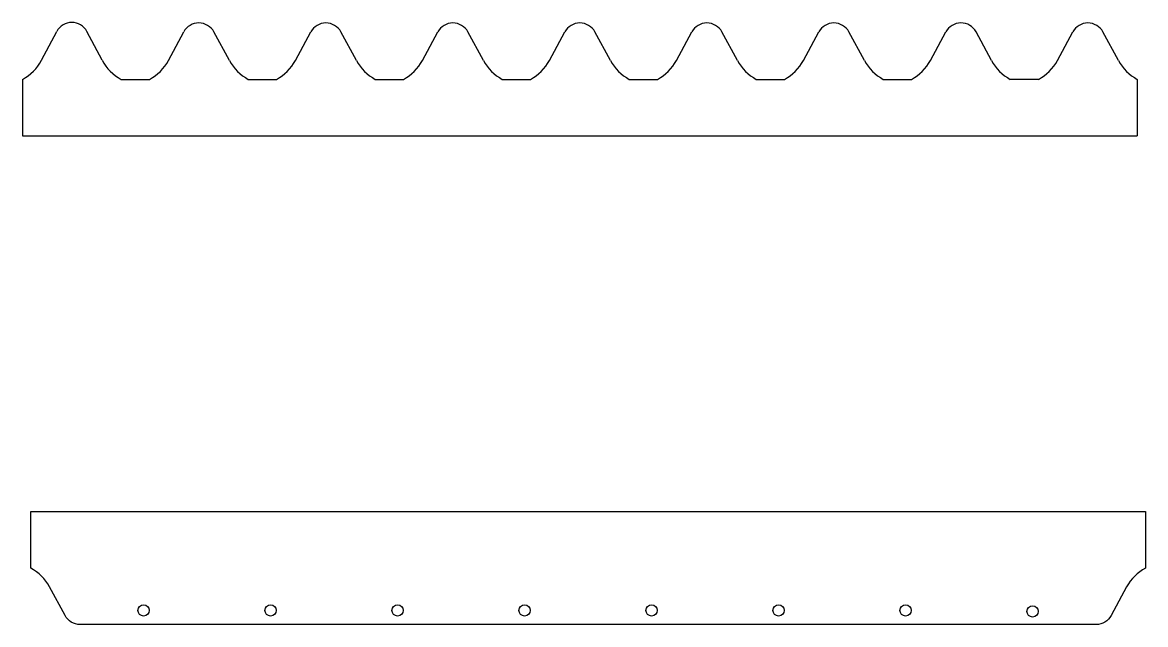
# Model space of a CAD drawing. Header units: centimetres. Extents: x -10.9 to 9, y -5.4 to 5.3.
import ezdxf

# ---------------------------------------------------------------- set-up
doc = ezdxf.new("R2010")
doc.units = ezdxf.units.CM
doc.layers.get('0').update_dxf_attribs({"linetype": 'CONTINUOUS'})

msp = doc.modelspace()

# ---------------------------------------------------------------- linework, layer by layer
for p, q in [((-10.558, 4.632), (-10.289, 5.141)), ((-9.484, 4.632), (-9.753, 5.141)), ((-8.31, 4.627), (-8.04, 5.135)), ((-7.231, 4.627), (-7.504, 5.134)), ((-6.061, 4.627), (-5.788, 5.134)), ((-4.981, 4.627), (-5.254, 5.134)), ((-3.811, 4.627), (-3.538, 5.134)), ((-2.731, 4.627), (-3.004, 5.134)), ((-1.561, 4.627), (-1.288, 5.134)), ((-0.481, 4.627), (-0.754, 5.134)), ((0.689, 4.627), (0.962, 5.134)), ((1.769, 4.627), (1.496, 5.134)), ((2.939, 4.627), (3.212, 5.134)), ((4.019, 4.627), (3.746, 5.134)), ((5.189, 4.627), (5.462, 5.134)), ((6.27, 4.627), (5.997, 5.135)), ((7.439, 4.627), (7.712, 5.134)), ((8.519, 4.627), (8.246, 5.134)), ((-10.896, 4.293), (-10.896, 3.293)), ((-9.146, 4.293), (-8.645, 4.293)), ((-9.146, 4.293), (-9.137, 4.293)), ((-6.896, 4.293), (-6.396, 4.293)), ((-4.646, 4.293), (-4.146, 4.293)), ((-2.396, 4.293), (-1.896, 4.293)), ((-0.146, 4.293), (0.354, 4.293)), ((2.104, 4.293), (2.604, 4.293)), ((4.354, 4.293), (4.854, 4.293)), ((7.104, 4.293), (6.605, 4.293)), ((8.854, 4.293), (8.854, 3.293)), ((-10.896, 3.293), (8.854, 3.293))]:
    msp.add_line(p, q)
msp.add_lwpolyline([(8.665, -4.698), (8.392, -5.206, -0.275901), (8.125, -5.365), (-9.875, -5.365, -0.275904), (-10.142, -5.206), (-10.415, -4.698, 0.147944), (-10.75, -4.365), (-10.75, -3.365), (9, -3.365), (9, -4.365, 0.147944)], format="xyb", close=True)
for centre in [(-8.75, -5.115), (-6.5, -5.115), (-4.25, -5.115), (-2, -5.115), (0.25, -5.115), (2.5, -5.115), (4.75, -5.115), (7, -5.132)]:
    msp.add_circle(centre, 0.1)
for centre, radius, start, end in [((-10.021, 4.999), 0.303, 89.9591, 152.0935), ((-10.021, 4.999), 0.303, 27.9065, 90.0409), ((-7.773, 4.99), 0.303, 89.6069, 151.5844), ((-7.771, 4.99), 0.303, 28.3025, 90), ((-5.521, 4.99), 0.303, 90.0002, 151.6975), ((-5.521, 4.99), 0.303, 28.3027, 90), ((-3.271, 4.99), 0.303, 90.0001, 151.6975), ((-3.271, 4.99), 0.303, 28.3025, 89.9998), ((-1.021, 4.99), 0.303, 90, 151.6975), ((-1.021, 4.99), 0.303, 28.3025, 90), ((1.229, 4.99), 0.303, 90, 151.6979), ((1.229, 4.99), 0.303, 28.3025, 90), ((3.479, 4.99), 0.303, 90, 151.6975), ((3.479, 4.99), 0.303, 28.3025, 90), ((5.729, 4.99), 0.303, 90, 151.6975), ((5.731, 4.99), 0.303, 28.4566, 90.3635), ((7.979, 4.99), 0.303, 90, 151.6975), ((7.979, 4.99), 0.303, 28.3031, 89.9996), ((-11.28, 5.014), 0.816, 298.0353, 332.0935), ((-8.762, 5.014), 0.816, 207.9065, 241.9647), ((-9.029, 5.014), 0.816, 298.0323, 331.6938), ((-6.512, 5.014), 0.816, 208.3025, 241.9647), ((-6.78, 5.014), 0.816, 298.0353, 331.6975), ((-4.262, 5.014), 0.816, 208.3025, 241.9647), ((-4.53, 5.014), 0.816, 298.0353, 331.6975), ((-2.012, 5.014), 0.816, 208.3025, 241.9646), ((-2.28, 5.014), 0.816, 298.0353, 331.6975), ((0.238, 5.014), 0.816, 208.3019, 241.9647), ((-0.03, 5.014), 0.816, 298.0352, 331.6979), ((2.488, 5.014), 0.816, 208.3025, 241.9647), ((2.22, 5.014), 0.816, 298.0353, 331.6975), ((4.738, 5.014), 0.816, 208.3025, 241.9647), ((4.47, 5.014), 0.816, 298.0352, 331.6975), ((6.988, 5.014), 0.816, 208.3009, 241.9626), ((6.72, 5.014), 0.816, 298.0353, 331.6975), ((9.238, 5.014), 0.816, 208.3026, 241.9648)]:
    msp.add_arc(centre, radius, start, end)

doc.saveas('drawing.dxf')
